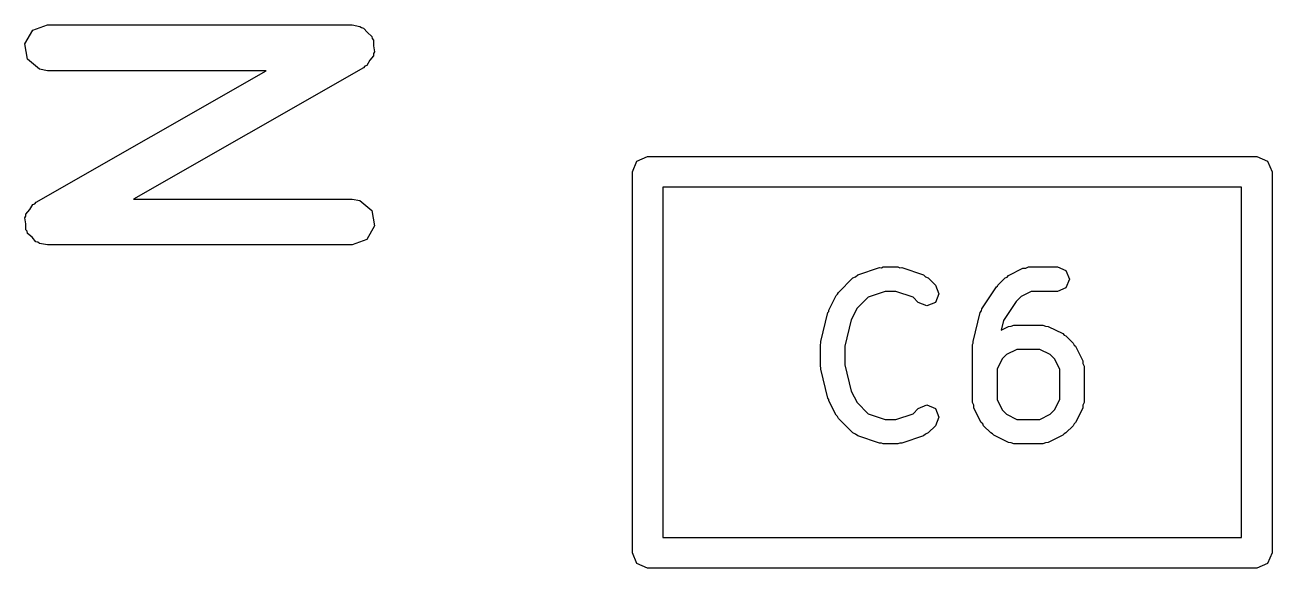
# Model space of a CAD drawing. Extents: x 1.92 to 4.61, y -4.26 to -2.08.
# Drawn here: x 2.5347 to 2.6959, y -2.6654 to -2.5952 of the extents above; entities that cross this region are included whole.
import ezdxf

# ---------------------------------------------------------------- set-up
doc = ezdxf.new("R2010")
doc.units = 0
doc.header["$MEASUREMENT"] = 0
doc.layers.add('BLACK', color=7, linetype='CONTINUOUS')

msp = doc.modelspace()

# ---------------------------------------------------------------- linework, layer by layer
at = {"layer": 'BLACK', "linetype": 'CONTINUOUS'}
for p, q in [((2.53468, -2.59763), (2.53569, -2.59588)), ((2.53569, -2.59588), (2.53759, -2.59519)), ((2.53759, -2.59519), (2.57696, -2.59519)), ((2.57696, -2.59519), (2.57797, -2.59537)), ((2.57797, -2.59537), (2.57818, -2.59554)), ((2.57818, -2.59554), (2.57845, -2.59559)), ((2.57845, -2.59559), (2.57894, -2.59618)), ((2.57894, -2.59618), (2.57952, -2.59667)), ((2.53503, -2.59962), (2.53468, -2.59763)), ((2.57952, -2.59667), (2.57957, -2.59694)), ((2.57957, -2.59694), (2.57974, -2.59715)), ((2.57974, -2.59715), (2.57974, -2.59791)), ((2.57974, -2.59791), (2.57987, -2.59866)), ((2.53658, -2.60092), (2.53503, -2.59962)), ((2.57924, -2.59975), (2.57886, -2.60041)), ((2.57973, -2.59917), (2.57924, -2.59975)), ((2.57987, -2.59866), (2.57973, -2.59889)), ((2.57973, -2.59889), (2.57973, -2.59917)), ((2.53613, -2.61808), (2.56584, -2.6011)), ((2.53759, -2.6011), (2.53658, -2.60092)), ((2.56584, -2.6011), (2.53759, -2.6011)), ((2.57843, -2.60071), (2.54871, -2.61769)), ((2.5786, -2.6005), (2.57843, -2.60071)), ((2.57886, -2.60041), (2.5786, -2.6005)), ((2.61377, -2.61278), (2.61516, -2.6122)), ((2.61516, -2.6122), (2.6939, -2.6122)), ((2.6939, -2.6122), (2.69529, -2.61278)), ((2.61319, -2.61417), (2.61377, -2.61278)), ((2.61319, -2.66339), (2.61319, -2.61417)), ((2.69529, -2.61278), (2.69587, -2.61417)), ((2.69587, -2.61417), (2.69587, -2.66339)), ((2.61713, -2.61614), (2.61713, -2.66142)), ((2.69193, -2.61614), (2.61713, -2.61614)), ((2.69193, -2.66142), (2.69193, -2.61614)), ((2.53482, -2.61962), (2.53531, -2.61904)), ((2.53531, -2.61904), (2.53569, -2.61838)), ((2.53569, -2.61838), (2.53595, -2.61829)), ((2.53595, -2.61829), (2.53613, -2.61808)), ((2.54871, -2.61769), (2.57696, -2.61769)), ((2.57696, -2.61769), (2.57797, -2.61787)), ((2.57797, -2.61787), (2.57952, -2.61916)), ((2.57952, -2.61916), (2.57987, -2.62115)), ((2.53468, -2.62013), (2.53482, -2.61989)), ((2.53482, -2.62088), (2.53468, -2.62013)), ((2.53482, -2.61989), (2.53482, -2.61962)), ((2.53481, -2.62164), (2.53482, -2.62088)), ((2.53499, -2.62185), (2.53481, -2.62164)), ((2.53503, -2.62212), (2.53499, -2.62185)), ((2.53562, -2.62261), (2.53503, -2.62212)), ((2.57987, -2.62115), (2.57886, -2.6229)), ((2.5361, -2.62319), (2.53562, -2.62261)), ((2.53637, -2.62324), (2.5361, -2.62319)), ((2.53658, -2.62342), (2.53637, -2.62324)), ((2.53759, -2.62359), (2.53658, -2.62342)), ((2.57696, -2.62359), (2.53759, -2.62359)), ((2.57886, -2.6229), (2.57696, -2.62359)), ((2.64231, -2.62748), (2.64512, -2.62654)), ((2.64512, -2.62654), (2.64538, -2.62656)), ((2.64538, -2.62656), (2.64562, -2.62646)), ((2.64562, -2.62646), (2.6475, -2.62646)), ((2.6475, -2.62646), (2.64774, -2.62656)), ((2.64774, -2.62656), (2.648, -2.62654)), ((2.648, -2.62654), (2.65081, -2.62748)), ((2.66179, -2.62757), (2.66367, -2.62663)), ((2.66367, -2.62663), (2.66403, -2.6266)), ((2.66403, -2.6266), (2.66437, -2.62646)), ((2.66437, -2.62646), (2.66812, -2.62646)), ((2.66812, -2.62646), (2.66923, -2.62692)), ((2.66923, -2.62692), (2.66969, -2.62804)), ((2.63982, -2.62974), (2.6417, -2.62786)), ((2.6417, -2.62786), (2.64204, -2.62772)), ((2.64204, -2.62772), (2.64231, -2.62748)), ((2.65081, -2.62748), (2.65108, -2.62772)), ((2.65108, -2.62772), (2.65142, -2.62786)), ((2.65142, -2.62786), (2.65236, -2.6288)), ((2.65236, -2.6288), (2.65282, -2.62991)), ((2.66038, -2.62895), (2.66044, -2.6288)), ((2.66044, -2.6288), (2.66138, -2.62786)), ((2.66138, -2.62786), (2.66162, -2.62776)), ((2.66162, -2.62776), (2.66179, -2.62757)), ((2.66969, -2.62804), (2.66923, -2.62915)), ((2.63859, -2.63202), (2.63953, -2.63015)), ((2.63953, -2.63015), (2.63972, -2.62998)), ((2.63972, -2.62998), (2.63982, -2.62974)), ((2.64366, -2.63035), (2.64223, -2.63178)), ((2.64588, -2.62961), (2.64366, -2.63035)), ((2.64724, -2.62961), (2.64588, -2.62961)), ((2.64946, -2.63035), (2.64724, -2.62961)), ((2.65013, -2.63103), (2.64946, -2.63035)), ((2.65282, -2.62991), (2.65236, -2.63103)), ((2.65837, -2.63185), (2.66025, -2.62904)), ((2.66025, -2.62904), (2.66038, -2.62895)), ((2.66343, -2.63027), (2.66278, -2.63092)), ((2.66474, -2.62961), (2.66343, -2.63027)), ((2.66812, -2.62961), (2.66474, -2.62961)), ((2.66923, -2.62915), (2.66812, -2.62961)), ((2.63858, -2.6322), (2.63859, -2.63202)), ((2.64223, -2.63178), (2.64148, -2.63327)), ((2.65125, -2.63149), (2.65013, -2.63103)), ((2.65236, -2.63103), (2.65125, -2.63149)), ((2.65832, -2.63212), (2.65837, -2.63185)), ((2.66278, -2.63092), (2.66114, -2.63337)), ((2.63753, -2.63609), (2.63847, -2.63234)), ((2.63847, -2.63234), (2.63858, -2.6322)), ((2.64148, -2.63327), (2.64064, -2.63667)), ((2.65722, -2.63609), (2.65816, -2.63234)), ((2.65816, -2.63234), (2.65832, -2.63212)), ((2.66114, -2.63337), (2.66084, -2.63461)), ((2.66084, -2.63461), (2.66179, -2.63413)), ((2.66179, -2.63413), (2.66216, -2.6341)), ((2.66216, -2.6341), (2.6625, -2.63396)), ((2.6625, -2.63396), (2.66624, -2.63396)), ((2.66624, -2.63396), (2.66658, -2.6341)), ((2.66658, -2.6341), (2.66695, -2.63413)), ((2.66695, -2.63413), (2.66882, -2.63507)), ((2.66882, -2.63507), (2.66899, -2.63526)), ((2.66899, -2.63526), (2.66923, -2.63536)), ((2.63749, -2.63647), (2.63756, -2.63629)), ((2.63749, -2.63929), (2.63749, -2.63647)), ((2.63756, -2.63629), (2.63753, -2.63609)), ((2.64064, -2.63667), (2.64064, -2.63909)), ((2.65717, -2.63647), (2.65725, -2.63629)), ((2.65717, -2.64397), (2.65717, -2.63647)), ((2.65725, -2.63629), (2.65722, -2.63609)), ((2.66923, -2.63536), (2.67017, -2.6363)), ((2.67017, -2.6363), (2.67027, -2.63654)), ((2.67027, -2.63654), (2.67047, -2.63671)), ((2.67047, -2.63671), (2.6714, -2.63858)), ((2.66098, -2.63834), (2.66032, -2.63966)), ((2.66155, -2.63777), (2.66098, -2.63834)), ((2.66287, -2.63711), (2.66155, -2.63777)), ((2.66587, -2.63711), (2.66287, -2.63711)), ((2.66719, -2.63777), (2.66587, -2.63711)), ((2.66776, -2.63834), (2.66719, -2.63777)), ((2.66842, -2.63966), (2.66776, -2.63834)), ((2.63756, -2.63947), (2.63749, -2.63929)), ((2.63753, -2.63967), (2.63756, -2.63947)), ((2.63847, -2.64342), (2.63753, -2.63967)), ((2.64064, -2.63909), (2.64148, -2.64249)), ((2.66032, -2.63966), (2.66032, -2.6436)), ((2.66842, -2.6436), (2.66842, -2.63966)), ((2.6714, -2.63858), (2.67143, -2.63895)), ((2.67143, -2.63895), (2.67157, -2.63929)), ((2.67157, -2.63929), (2.67157, -2.64397)), ((2.64148, -2.64249), (2.64223, -2.64398)), ((2.63858, -2.64356), (2.63847, -2.64342)), ((2.63859, -2.64374), (2.63858, -2.64356)), ((2.63953, -2.64561), (2.63859, -2.64374)), ((2.64223, -2.64398), (2.64366, -2.64541)), ((2.64946, -2.64541), (2.65013, -2.64473)), ((2.65013, -2.64473), (2.65125, -2.64427)), ((2.65125, -2.64427), (2.65236, -2.64473)), ((2.65236, -2.64473), (2.65282, -2.64585)), ((2.65731, -2.64431), (2.65717, -2.64397)), ((2.65734, -2.64468), (2.65731, -2.64431)), ((2.65827, -2.64655), (2.65734, -2.64468)), ((2.66032, -2.6436), (2.66098, -2.64491)), ((2.66098, -2.64491), (2.66155, -2.64549)), ((2.66719, -2.64549), (2.66776, -2.64491)), ((2.66776, -2.64491), (2.66842, -2.6436)), ((2.6714, -2.64468), (2.67047, -2.64655)), ((2.67143, -2.64431), (2.6714, -2.64468)), ((2.67157, -2.64397), (2.67143, -2.64431)), ((2.63972, -2.64578), (2.63953, -2.64561)), ((2.63982, -2.64602), (2.63972, -2.64578)), ((2.6417, -2.6479), (2.63982, -2.64602)), ((2.64366, -2.64541), (2.64588, -2.64615)), ((2.64588, -2.64615), (2.64724, -2.64615)), ((2.64724, -2.64615), (2.64946, -2.64541)), ((2.65282, -2.64585), (2.65236, -2.64696)), ((2.65847, -2.64672), (2.65827, -2.64655)), ((2.66155, -2.64549), (2.66287, -2.64615)), ((2.66287, -2.64615), (2.66587, -2.64615)), ((2.66587, -2.64615), (2.66719, -2.64549)), ((2.67047, -2.64655), (2.67027, -2.64672)), ((2.64204, -2.64804), (2.6417, -2.6479)), ((2.64231, -2.64828), (2.64204, -2.64804)), ((2.65108, -2.64804), (2.65081, -2.64828)), ((2.65142, -2.6479), (2.65108, -2.64804)), ((2.65236, -2.64696), (2.65142, -2.6479)), ((2.65857, -2.64696), (2.65847, -2.64672)), ((2.65951, -2.6479), (2.65857, -2.64696)), ((2.65975, -2.648), (2.65951, -2.6479)), ((2.65992, -2.64819), (2.65975, -2.648)), ((2.66179, -2.64913), (2.65992, -2.64819)), ((2.66882, -2.64819), (2.66695, -2.64913)), ((2.66899, -2.648), (2.66882, -2.64819)), ((2.66923, -2.6479), (2.66899, -2.648)), ((2.67017, -2.64696), (2.66923, -2.6479)), ((2.67027, -2.64672), (2.67017, -2.64696)), ((2.64512, -2.64922), (2.64231, -2.64828)), ((2.64538, -2.6492), (2.64512, -2.64922)), ((2.64562, -2.6493), (2.64538, -2.6492)), ((2.6475, -2.6493), (2.64562, -2.6493)), ((2.64774, -2.6492), (2.6475, -2.6493)), ((2.648, -2.64922), (2.64774, -2.6492)), ((2.65081, -2.64828), (2.648, -2.64922)), ((2.66216, -2.64916), (2.66179, -2.64913)), ((2.6625, -2.6493), (2.66216, -2.64916)), ((2.66624, -2.6493), (2.6625, -2.6493)), ((2.66658, -2.64916), (2.66624, -2.6493)), ((2.66695, -2.64913), (2.66658, -2.64916)), ((2.61713, -2.66142), (2.69193, -2.66142)), ((2.61377, -2.66478), (2.61319, -2.66339)), ((2.69587, -2.66339), (2.69529, -2.66478)), ((2.61516, -2.66535), (2.61377, -2.66478)), ((2.6939, -2.66535), (2.61516, -2.66535)), ((2.69529, -2.66478), (2.6939, -2.66535))]:
    msp.add_line(p, q, dxfattribs=at)

doc.saveas('drawing.dxf')
